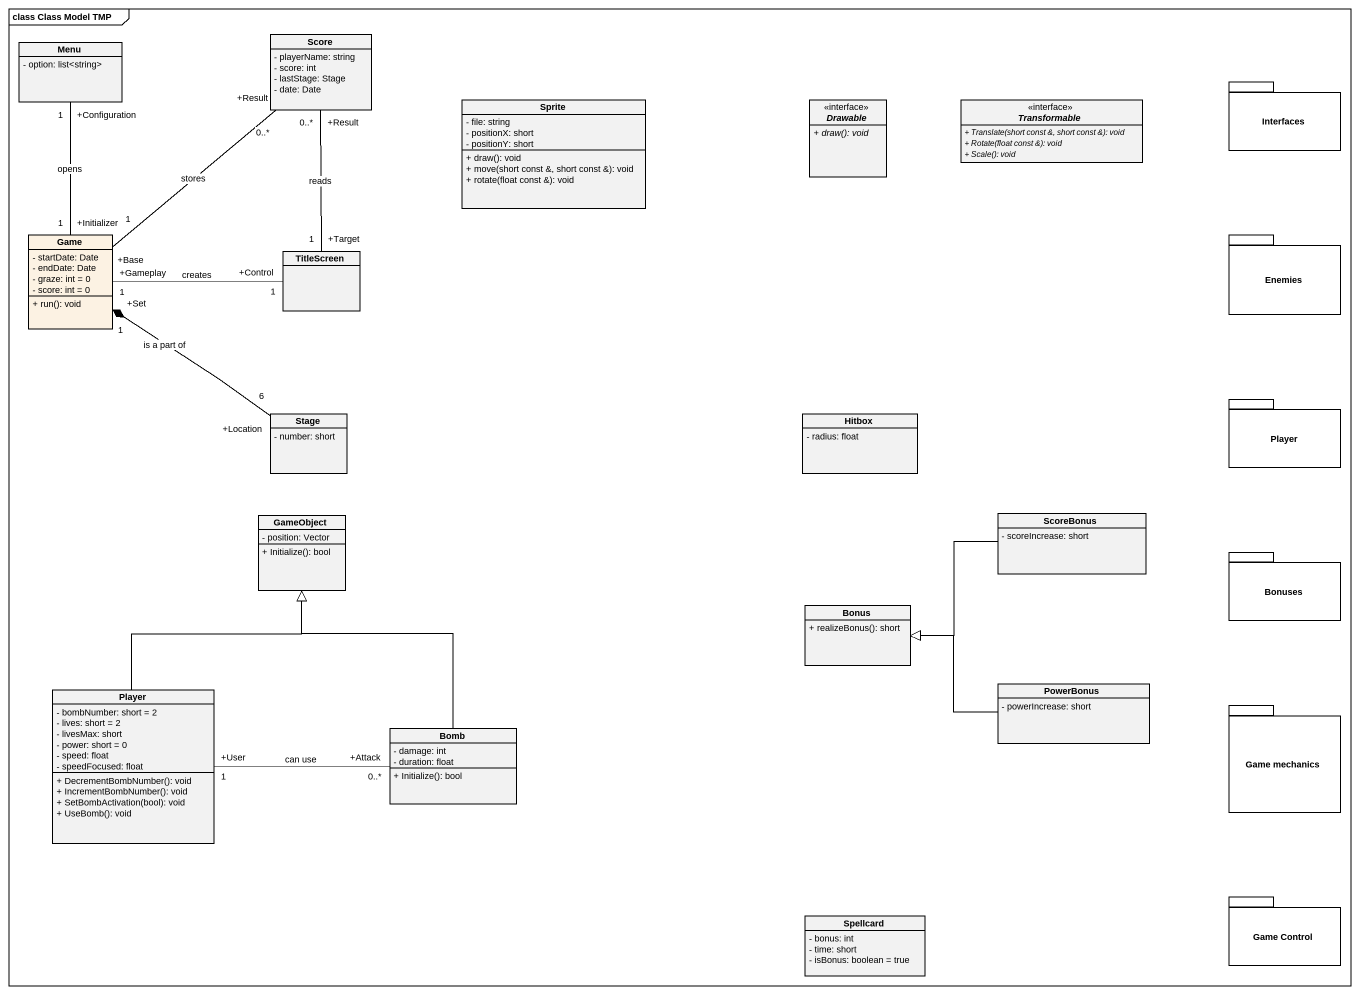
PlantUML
@startuml
mainframe class Class Model TMP
hide circle
hide empty members
skinparam classAttributeIconSize 0
class Menu {
  - option: list<string>
}
class Score {
  - playerName: string
  - score: int
  - lastStage: Stage
  - date: Date
}
class Sprite {
  - file: string
  - positionX: short
  - positionY: short
  + draw(): void
  + move(short const &, short const &): void
  + rotate(float const &): void
}
interface Drawable <<interface>> {
  {abstract} + draw(): void
}
interface Transformable <<interface>> {
  {abstract} + Translate(short const &, short const &): void
  {abstract} + Rotate(float const &): void
  {abstract} + Scale(): void
}
package Interfaces {
}
class Game #FCF2E3 {
  - startDate: Date
  - endDate: Date
  - graze: int = 0
  - score: int = 0
  + run(): void
}
class TitleScreen
package Enemies {
}
package Player {
}
class Stage {
  - number: short
}
class Hitbox {
  - radius: float
}
class GameObject {
  - position: Vector
  + Initialize(): bool
}
class ScoreBonus {
  - scoreIncrease: short
}
package Bonuses {
}
class Bonus {
  + realizeBonus(): short
}
class "Player" as Player_2 {
  - bombNumber: short = 2
  - lives: short = 2
  - livesMax: short
  - power: short = 0
  - speed: float
  - speedFocused: float
  + DecrementBombNumber(): void
  + IncrementBombNumber(): void
  + SetBombActivation(bool): void
  + UseBomb(): void
}
class PowerBonus {
  - powerIncrease: short
}
package "Game mechanics" as Game_mechanics {
}
class Bomb {
  - damage: int
  - duration: float
  + Initialize(): bool
}
package "Game Control" as Game_Control {
}
class Spellcard {
  - bonus: int
  - time: short
  - isBonus: boolean = true
}
Game "+Initializer\n1" -up- "+Configuration\n1" Menu : opens
Game "+Base\n1" -up- "+Result\n0..*" Score : stores
TitleScreen "+Target\n1" -up- "+Result\n0..*" Score : reads
TitleScreen "+Control\n1" -left- "+Gameplay\n1" Game : creates
Stage "+Location\n6" -up-* "+Set\n1" Game : is a part of
ScoreBonus -left-|> Bonus
Player_2 -up-|> GameObject
Player_2 "+User\n1" -right- "+Attack\n0..*" Bomb : can use
PowerBonus -left-|> Bonus
Bomb -up-|> GameObject
@enduml
